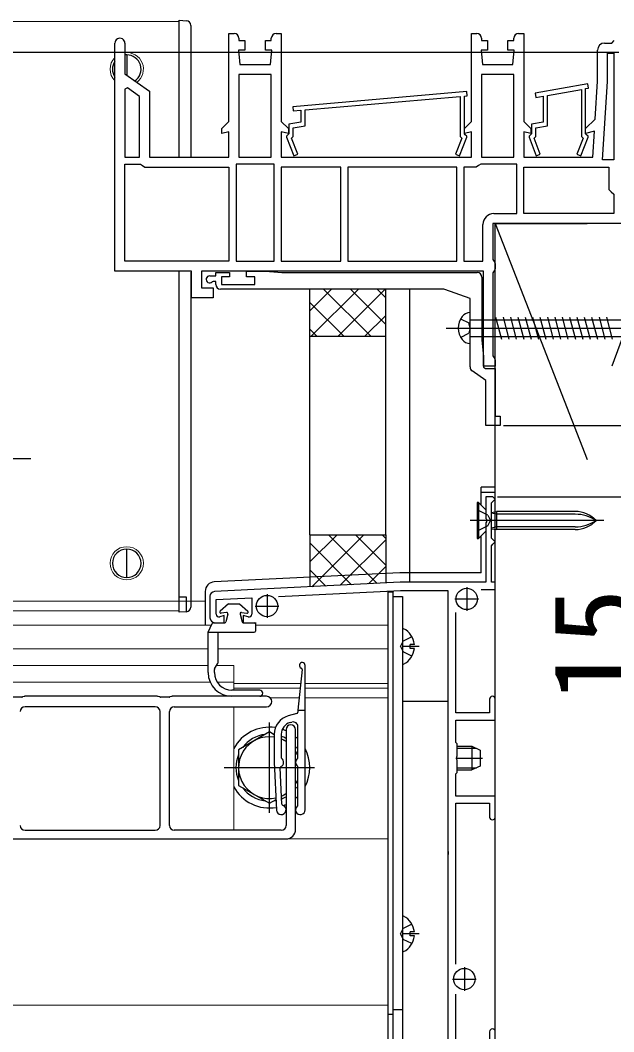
# Model space of a CAD drawing. Units: millimetres, scale not verified. Extents: x -1050 to 1050, y -1566 to 1557.
# Drawn here: x 15.1 to 139.9, y 823.2 to 1036.1 of the extents above; entities that cross this region are included whole.
import ezdxf
from ezdxf.enums import TextEntityAlignment as Align

# ---------------------------------------------------------------- set-up
doc = ezdxf.new("R2010")
doc.units = ezdxf.units.MM
doc.header["$LTSCALE"] = 8
for name, color, linetype in [('0-3_YKK_11', 7, 'Continuous'), ('0-5_YKK_13', 4, 'Continuous'), ('0-6_YKK_D', 6, 'Continuous'), ('0-8_YSS_K', 3, 'Continuous')]:
    doc.layers.add(name, color=color, linetype=linetype)
doc.layers.add('0-4_YKK_12', color=2, linetype='Continuous', lineweight=18)
doc.styles.add('ＭＳ ゴシック', font='')
doc.styles.get('ＭＳ ゴシック').set_extended_font_data('MS Gothic')

msp = doc.modelspace()

# ---------------------------------------------------------------- linework, layer by layer
at = {"layer": '0-3_YKK_11'}
for p, q in [((104.029, 979.501), (57.2, 979.501)), ((109, 916.801), (109, 911.801)), ((55, 914.85), (55, 910.301)), ((67, 915.301), (67, 910.301)), ((106.5, 914.301), (111.5, 914.301)), ((64.5, 912.801), (69.5, 912.801)), ((108.5, 836.801), (108.5, 831.801)), ((106, 834.301), (111, 834.301))]:
    msp.add_line(p, q, dxfattribs=at)
for points in [[(37.1, 1031.251), (37.1, 1024.801), (42.3, 1021.16), (42.3, 1007.301), (59, 1007.301), (59, 1012.643), (57.5, 1012.241), (57.5, 1013.301), (59, 1014.801), (59, 1033.301), (60.1, 1033.301)], [(68.9, 1033.301), (70, 1033.301), (70, 1014.801), (71.5, 1013.301), (71.5, 1012.241), (70, 1012.643), (70, 1007.301), (110, 1007.301), (110, 1012.643), (108.5, 1012.241), (108.5, 1013.301), (110, 1014.801), (110, 1033.301), (111.1, 1033.301)], [(119.9, 1033.301), (121, 1033.301), (121, 1014.801), (122.5, 1013.301), (122.5, 1012.241), (121, 1012.643), (121, 1007.301), (135.5, 1007.301), (135.84, 1012.734), (134, 1012.241), (134, 1013.301), (136, 1015.301), (136.5, 1023.301), (136.5, 1029.801)], [(112.5, 983.301), (53.2, 983.301), (53.2, 979.801), (55.7, 979.801), (55.7, 977.701), (51.1, 977.701), (51.1, 983.301), (35, 983.301), (35, 1031.251)], [(61.1, 1032.301), (61.1, 1031.801), (62.35, 1031.801), (62.35, 1029.801), (61, 1029.801), (61.3, 1026.801), (67.7, 1026.801), (68, 1029.801), (66.65, 1029.801), (66.65, 1031.801), (67.9, 1031.801), (67.9, 1032.301)], [(112.1, 1032.301), (112.1, 1031.801), (113.35, 1031.801), (113.35, 1029.801), (112, 1029.801), (112.3, 1026.801), (118.7, 1026.801), (119, 1029.801), (117.65, 1029.801), (117.65, 1031.801), (118.9, 1031.801), (118.9, 1032.301)], [(138, 1031.301), (139.5, 1031.301), (140, 1031.801)], [(114.7, 995.401), (119.5, 995.401), (119.5, 1005.801), (111.927, 1005.801), (111.468, 1005.501), (111.01, 1005.201), (108.4, 1005.201)], [(108.4, 1005.201), (108.4, 985.401), (112.4, 985.401), (112.4, 993.101)], [(142, 993.301), (114.5, 993.301), (114.5, 985.768), (114.75, 985.334), (115, 984.901), (115, 983.801), (114.75, 983.368), (114.5, 982.935), (114.5, 965.468), (114.75, 965.034), (115, 964.601), (115, 963.301), (112.5, 963.301), (112.5, 983.301)], [(54.95, 982.301), (56.2, 982.301), (56.2, 983.001), (59.1, 983.001), (59.1, 982.101), (57.4, 982.101), (57.4, 980.501), (64.4, 980.501), (64.4, 982.101), (62.7, 982.101), (62.7, 983.301), (66.7, 983.301), (70.129, 983.001), (111.2, 983.001)], [(112.2, 982.001), (112.2, 968.731), (112.5, 965.301), (112.5, 963.093), (112.917, 962.801), (115, 962.801), (115, 952.801), (116, 952.801), (116, 950.801), (113, 950.801), (113, 960.301), (110.126, 962.314)], [(56.2, 980.501), (56.2, 981.101), (55.685, 981.101), (55.475, 981.016)], [(109.7, 963.133), (109.7, 977.501), (104.371, 979.441)], [(112.059, 916.301), (115, 916.301), (115, 917.801), (114.2, 917.801), (114.2, 925.501), (114.5, 925.801), (115, 926.301), (114.5, 926.801), (114.2, 927.101), (114.2, 934.501), (114.5, 934.801), (115, 935.301), (114.5, 935.801), (113, 935.801), (113, 931.26), (113.12, 931.076), (113.12, 930.527), (113, 930.343), (113, 917.801), (95, 917.801), (55.95, 915.849)], [(69.385, 914.819), (95.042, 916.101), (105, 916.101), (105, 861.26), (105.12, 861.076), (105.12, 860.527), (105, 860.343), (105, 791.26)], [(56.3, 911.101), (56.3, 914.164), (63.8, 914.539), (63.8, 911.101)], [(113.8, 893.201), (113.8, 890.301), (106.7, 890.301), (106.7, 911.429)], [(56, 909.301), (58, 909.301), (58, 910.804), (57.072, 910.527)], [(63.052, 910.52), (62, 910.787), (62, 909.301), (64.7, 909.301)], [(115, 868.401), (115, 872.801), (106.7, 872.801), (106.7, 877.501), (107, 877.801), (107, 880.343), (106.88, 880.527), (106.88, 881.076), (107, 881.26), (107, 883.801), (106.7, 884.101), (106.7, 888.801), (115, 888.801), (115, 893.201)], [(106.7, 837.464), (106.7, 871.301), (113.8, 871.301), (113.8, 868.401)], [(113.8, 823.201), (113.8, 820.301), (106.7, 820.301), (106.7, 831.139)]]:
    msp.add_lwpolyline(points, dxfattribs=at)
for points in [[(139.9, 1029.201), (139.9, 1006.701), (137.567, 1006.701), (138.6, 1023.236), (138.6, 1029.201)], [(61.1, 1024.701), (61.1, 1007.301), (67.9, 1007.301), (67.9, 1024.701)], [(112.1, 1024.701), (112.1, 1007.301), (118.9, 1007.301), (118.9, 1024.701)], [(134.472, 1022.695), (123.372, 1020.737), (123.528, 1019.851), (125.1, 1020.128), (125.1, 1014.642), (122.6, 1014.201), (122.6, 1012.201), (122.4, 1012.001), (122.1, 1011.701), (122.1, 1011.501), (123.631, 1007.588), (124.469, 1007.915), (123.145, 1011.301), (123.5, 1011.657), (123.5, 1013.446), (126, 1013.887), (126, 1020.287), (133.1, 1021.539), (133.1, 1011.657), (133.455, 1011.301), (132.131, 1007.915), (132.969, 1007.588), (134.5, 1011.501), (134.5, 1011.701), (134.2, 1012.001), (134, 1012.201), (134, 1021.698), (134.628, 1021.808)], [(37.1, 1021.581), (37.1, 1007.301), (40.2, 1007.301), (40.2, 1020.067), (37.638, 1021.861)], [(109.011, 1021.1), (72.411, 1017.898), (72.489, 1017.001), (74.1, 1017.142), (74.1, 1014.642), (71.6, 1014.201), (71.6, 1012.201), (71.4, 1012.001), (71.1, 1011.701), (71.1, 1011.501), (72.631, 1007.588), (73.469, 1007.915), (72.145, 1011.301), (72.5, 1011.657), (72.5, 1013.446), (75, 1013.887), (75, 1017.221), (107.6, 1020.073), (107.6, 1011.657), (107.955, 1011.301), (106.631, 1007.915), (107.469, 1007.588), (109, 1011.501), (109, 1011.701), (108.7, 1012.001), (108.5, 1012.201), (108.5, 1020.152), (109.089, 1020.203)], [(59, 985.401), (37.1, 985.401), (37.1, 1005.801), (40.373, 1005.801), (40.832, 1005.501), (41.29, 1005.201), (59, 1005.201)], [(60.5, 1005.801), (60.5, 985.401), (68.5, 985.401), (68.5, 1005.801)], [(70, 1005.201), (70, 985.401), (82.5, 985.401), (82.5, 1005.201)], [(106.9, 1005.201), (84, 1005.201), (84, 985.401), (106.9, 985.401)], [(139.9, 995.401), (121, 995.401), (121, 1005.201), (138.9, 1005.201), (138.9, 1000.501), (139.4, 1000.001), (139.9, 999.501)]]:
    msp.add_lwpolyline(points, close=True, dxfattribs=at)
for centre, radius, start, end in [((60.1, 1032.301), 1, 0.00001, 89.99999), ((68.9, 1032.301), 1, 90.00001, 179.99999), ((111.1, 1032.301), 1, 0.00001, 89.99999), ((119.9, 1032.301), 1, 90.00001, 179.99999), ((36.05, 1031.251), 1.05, 359.99999, 180.00001), ((138, 1029.801), 1.5, 90.00001, 179.99999), ((114.7, 993.101), 2.3, 90.00001, 179.99999), ((54.95, 981.551), 0.75, 90.00002, 314.41533), ((111.2, 982.001), 1, 0.00001, 89.99999), ((57.2, 980.501), 1, 180.00001, 269.99999), ((104.029, 978.501), 1, 70.00005, 90.00006), ((110.7, 963.133), 1, 180.00003, 235.00002), ((56, 914.85), 1, 92.86241, 180), ((56, 910.301), 1, 180.00001, 269.99999), ((56.9, 911.101), 0.6, 179.99999, 286.64594), ((63.2, 911.101), 0.6, 255.7557, 359.99999), ((114.4, 893.201), 0.6, 90.00001, 179.99999), ((114.4, 893.201), 0.6, 0.00001, 89.99999), ((114.4, 868.401), 0.6, 180.00001, 269.99999), ((114.4, 868.401), 0.6, 270.00001, 359.99999), ((114.4, 823.201), 0.6, 90.00001, 179.99999), ((114.4, 823.201), 0.6, 0.00001, 89.99999)]:
    msp.add_arc(centre, radius, start, end, dxfattribs=at)
at = {"layer": '0-4_YKK_12'}
for p, q in [((48.5, 1035.8), (10.5, 1035.8)), ((48.5, 1035.8), (48.5, 1007.301)), ((48.5, 983.301), (48.5, 911.8)), ((54, 913.8), (-714.944, 913.8)), ((48.5, 911.8), (10.5, 911.8)), ((-330.367, 908.801), (55.317, 908.801)), ((64.55, 908.801), (92.5, 908.801)), ((92.5, 743.801), (92.5, 908.801)), ((92.5, 907.301), (92.5, 828.801)), ((-330.061, 903.801), (54.617, 903.801)), ((56.617, 903.801), (92.5, 903.801)), ((54.617, 900.301), (-285.122, 900.301)), ((60, 900.301), (56.38, 900.301)), ((60, 895.101), (60, 900.301)), ((55.035, 896.801), (-300, 896.801)), ((60, 896.801), (56.505, 896.801)), ((60, 896.501), (74.071, 896.501)), ((75, 896.501), (92.5, 896.501)), ((60, 895.528), (73.972, 895.528)), ((75, 895.528), (92.5, 895.528)), ((67.655, 893.501), (73.764, 893.501)), ((75, 893.501), (92.5, 893.501)), ((60, 865.601), (60, 891.601)), ((-376, 863.801), (92.5, 863.801)), ((-376, 828.801), (92.5, 828.801))]:
    msp.add_line(p, q, dxfattribs=at)
msp.add_circle((37.5, 921.8), 3.5, dxfattribs=at)
for start, end in [(307.58737, 96.56243), (135.58469, 224.41531)]:
    msp.add_arc((37.5, 1025.8), 3.5, start, end, dxfattribs=at)
at = {"layer": '0-5_YKK_13'}
for p, q in [((48.5, 1007.301), (48.5, 1034.802)), ((51, 1035.006), (51, 1034.707)), ((51, 1034.707), (51, 1007.301)), ((37.5, 1028.8), (37.5, 1024.521)), ((153.396, 1001.36), (139.53, 963.264)), ((48.5, 912.798), (48.5, 983.301)), ((51, 983.101), (51, 912.893)), ((107.707, 973.251), (109.428, 972.394)), ((109.7, 968.051), (109.7, 974.551)), ((109.7, 973.051), (145.475, 973.051)), ((115.079, 973.601), (116.312, 969.001)), ((116.632, 973.601), (117.864, 969.001)), ((118.185, 973.601), (119.417, 969.001)), ((119.738, 973.601), (120.97, 969.001)), ((121.291, 973.601), (122.523, 969.001)), ((122.844, 973.601), (124.076, 969.001)), ((124.396, 973.601), (125.629, 969.001)), ((125.949, 973.601), (127.182, 969.001)), ((127.502, 973.601), (128.735, 969.001)), ((129.055, 973.601), (130.288, 969.001)), ((130.608, 973.601), (131.841, 969.001)), ((132.161, 973.601), (133.394, 969.001)), ((133.714, 973.601), (134.947, 969.001)), ((135.267, 973.601), (136.499, 969.001)), ((136.82, 973.601), (138.052, 969.001)), ((138.373, 973.601), (139.605, 969.001)), ((104.7, 971.301), (152.2, 971.301)), ((109.7, 971.301), (109.428, 972.394)), ((109.7, 971.301), (109.428, 970.209)), ((107.707, 969.351), (109.428, 970.209)), ((109.7, 969.551), (145.475, 969.551)), ((17.3, 943.801), (-3.2, 943.801)), ((112, 936.801), (112, 937.801)), ((115, 937.801), (112, 937.801)), ((112, 936.801), (115, 936.801)), ((112, 934.051), (112, 936.801)), ((115, 936.801), (115, 937.801)), ((113.416, 931.946), (111.2, 933.051)), ((113, 933.051), (111.45, 934.601)), ((111.45, 934.601), (111.45, 927.001)), ((114.2, 932.515), (115.238, 932.701)), ((131.819, 932.701), (115.238, 932.701)), ((115.238, 932.701), (115.238, 928.901)), ((137.798, 930.801), (109.69, 930.801)), ((113.416, 931.946), (114.025, 930.801)), ((113.416, 929.656), (114.025, 930.801)), ((115.238, 932.126), (114.2, 932.38)), ((131.819, 932.126), (115.238, 932.126)), ((113.416, 929.656), (111.2, 928.551)), ((113, 928.551), (111.45, 927.001)), ((115.238, 929.476), (114.2, 929.223)), ((114.2, 929.088), (115.238, 928.901)), ((131.819, 929.476), (115.238, 929.476)), ((131.819, 928.901), (115.238, 928.901)), ((111.2, 927.001), (111.45, 927.001)), ((112, 919.826), (112, 927.551)), ((37.5, 918.8), (37.5, 924.8)), ((94.927, 919.799), (55.854, 917.893)), ((112, 919.801), (95.024, 919.801)), ((54, 915.921), (54, 914.897)), ((93.5, 742.801), (93.5, 915.801)), ((54, 914.897), (54, 908.801)), ((93.5, 742.801), (93.5, 914.801)), ((93.5, 914.801), (95.5, 914.801)), ((95.5, 914.801), (95.5, 742.801)), ((48.5, 911.5), (48.5, 912.798)), ((50.061, 911.595), (48.5, 911.5)), ((51, 912.893), (51, 912.594)), ((58.9, 913.301), (57.134, 911.739)), ((58.9, 913.301), (57.134, 911.739)), ((58.455, 911.445), (57.331, 911.303)), ((58.9, 913.301), (61.2, 913.301)), ((61.2, 913.301), (62.966, 911.739)), ((61.645, 911.445), (62.769, 911.303)), ((54.617, 907.301), (55.483, 909.157)), ((55.709, 909.301), (58.109, 909.301)), ((58.782, 911.069), (58.35, 909.486)), ((61.318, 911.069), (61.75, 909.486)), ((61.991, 909.301), (64.3, 909.301)), ((54.617, 898.801), (54.617, 907.301)), ((56.617, 907.301), (56.617, 900.794)), ((61.789, 907.301), (64.3, 907.301)), ((64.55, 909.051), (64.55, 907.551)), ((95.5, 907.897), (95.5, 900.706)), ((95.042, 904.301), (95.651, 905.446)), ((97.466, 906.351), (95.651, 905.446)), ((95.042, 904.301), (95.651, 903.156)), ((99, 904.301), (95.5, 904.301)), ((97.466, 902.251), (95.651, 903.156)), ((97.978, 904.726), (97.1, 904.726)), ((55.958, 899.57), (56.577, 900.644)), ((55.917, 898.801), (55.917, 899.42)), ((74.372, 899.447), (73.5, 890.916)), ((75, 869.916), (75, 900.316)), ((65.461, 895.101), (59.617, 895.101)), ((15.427, 893.651), (13.573, 893.651)), ((15.93, 893.78), (15.57, 893.673)), ((43.927, 893.801), (16.073, 893.801)), ((44.43, 893.673), (44.07, 893.78)), ((46.427, 893.651), (44.573, 893.651)), ((46.93, 893.78), (46.57, 893.673)), ((66.9, 893.801), (47.073, 893.801)), ((65.461, 893.801), (59.617, 893.801)), ((43.5, 891.601), (16.1, 891.601)), ((44.5, 866.601), (44.5, 890.601)), ((46.5, 866.601), (46.5, 890.601)), ((47.5, 891.601), (66.9, 891.601)), ((73.278, 890.156), (71.465, 889.67)), ((73.5, 890.916), (75, 890.916)), ((73.5, 890.916), (73.5, 890.446)), ((67.5, 869.301), (67.5, 888.301)), ((71.853, 888.261), (72.241, 888.365)), ((68.5, 885.73), (67.5, 886.307)), ((68.5, 885.807), (68.5, 879.916)), ((70, 885.846), (70, 880.89)), ((71, 886.801), (71, 866.601)), ((73, 865.801), (73, 886.801)), ((73.5, 880.89), (73.5, 887.399)), ((70.75, 884.431), (70, 884.864)), ((73.5, 882.843), (73, 883.132)), ((107, 883.301), (110.1, 883.301)), ((107, 882.868), (111.02, 882.868)), ((110.1, 883.301), (111.8, 882.501)), ((110.1, 883.301), (110.1, 878.301)), ((111.8, 882.501), (111.8, 879.101)), ((68.5, 879.916), (69.001, 869.866)), ((106.7, 880.801), (112.3, 880.801)), ((58, 878.801), (77, 878.801)), ((70.14, 871.124), (69.761, 878.728)), ((73.5, 870.89), (73.5, 878.941)), ((107, 878.734), (111.02, 878.734)), ((107, 878.301), (110.1, 878.301)), ((111.8, 879.101), (110.1, 878.301)), ((70.058, 872.773), (70.75, 873.172)), ((73, 874.471), (73.5, 874.76)), ((16.1, 865.601), (43.5, 865.601)), ((70, 865.601), (47.5, 865.601)), ((-125.5, 863.801), (71, 863.801)), ((95.5, 847.397), (95.5, 840.206)), ((97.466, 845.851), (95.651, 844.946)), ((95.042, 843.801), (95.651, 844.946)), ((95.042, 843.801), (95.651, 842.656)), ((99, 843.801), (95.5, 843.801)), ((97.978, 844.226), (97.1, 844.226)), ((97.466, 841.751), (95.651, 842.656)), ((93.5, 826.801), (92.5, 826.801)), ((95.5, 827.801), (93.5, 827.801))]:
    msp.add_line(p, q, dxfattribs=at)
for points in [[(48.5, 1034.802), (48.5, 1036.1), (50.061, 1036.005)], [(55, 728.801), (115, 728.801), (115, 936.801)], [(111.45, 934.601), (111.2, 934.601), (111.2, 927.001)], [(92.5, 742.801), (92.5, 915.801), (93.5, 915.801)], [(48.5, 914.748), (50, 914.748), (50, 911.592)], [(54.617, 907.301), (56.824, 907.301), (61.789, 907.301)], [(97.978, 903.876), (97.1, 903.876), (97.1, 904.726)], [(95.5, 892.801), (105, 892.801), (105, 772.801)], [(67.5, 886.307), (61, 882.554), (61, 875.049), (67.5, 871.296), (68.89, 872.098)], [(97.978, 843.376), (97.1, 843.376), (97.1, 844.226)]]:
    msp.add_lwpolyline(points, dxfattribs=at)
for centre in [(109, 914.301), (67, 912.801), (108.5, 834.301)]:
    msp.add_circle(centre, 2.25, dxfattribs=at)
for centre, radius, start, end in [((50, 1035.006), 1, 0, 86.5), ((37.5, 1025.8), 3, 90, 97.66226), ((37.5, 1025.8), 3, 304.56611, 90), ((37.5, 1025.8), 3, 146.44269, 180), ((37.5, 1025.8), 3, 180, 213.55731), ((111.2, 971.301), 4, 142.75083, 217.24917), ((109.687, 972.452), 2.1, 89.66112, 142.75083), ((109.687, 970.151), 2.1, 217.24917, 270.33888), ((131.819, 926.701), 6, 43.10467, 90), ((131.819, 924.222), 7.904, 56.3423, 90), ((131.819, 934.901), 6, 270, 316.89533), ((131.819, 937.38), 7.904, 270, 303.6577), ((37.5, 921.8), 3, 90, 180), ((37.5, 921.8), 3, 270, 90), ((37.5, 921.8), 3, 180, 270), ((95.024, 917.801), 2, 90, 92.7927), ((56, 915.897), 2, 92.7927, 180), ((50, 912.594), 1, 273.5, 0), ((57.3, 911.551), 0.25, 131.51167, 277.19497), ((58.493, 911.148), 0.3, 344.74763, 97.19497), ((61.607, 911.148), 0.3, 82.80503, 195.25237), ((62.8, 911.551), 0.25, 262.80503, 48.48833), ((55.709, 909.051), 0.25, 90, 155), ((58.109, 909.551), 0.25, 270, 344.74763), ((61.991, 909.551), 0.25, 195.25237, 270), ((64.3, 909.051), 0.25, 0, 90), ((64.3, 907.551), 0.25, 270, 0), ((95.654, 907.897), 0.154, 62.71904, 180), ((93.8, 904.301), 4.2, 5.80773, 62.71904), ((93.8, 904.301), 4.2, 297.28096, 354.19227), ((56.317, 900.794), 0.3, 330, 0), ((74.4, 900.316), 0.6, 0, 248.76355), ((95.654, 900.706), 0.154, 180, 297.28096), ((59.617, 898.801), 5, 180, 270), ((56.217, 899.42), 0.3, 150, 180), ((59.617, 898.801), 3.7, 180, 270), ((74.074, 899.477), 0.3, 354.16057, 68.76355), ((65.461, 894.451), 0.65, 270, 90), ((15.427, 894.151), 0.5, 270, 286.69924), ((16.073, 893.301), 0.5, 90, 106.69924), ((43.927, 893.301), 0.5, 73.30076, 90), ((44.573, 894.151), 0.5, 253.30076, 270), ((46.427, 894.151), 0.5, 270, 286.69924), ((47.073, 893.301), 0.5, 90, 106.69924), ((66.9, 892.701), 1.1, 270, 90), ((16.1, 890.601), 1, 90, 180), ((43.5, 890.601), 1, 0, 90), ((47.5, 890.601), 1, 90, 180), ((73.2, 890.446), 0.3, 285.00061, 0), ((72.5, 885.807), 4, 105.00061, 180), ((72.5, 885.846), 2.5, 104.9981, 180), ((72, 886.801), 1, 0, 180), ((72.5, 887.399), 1, 0, 105), ((67.5, 878.801), 8.5, 81.51814, 151.92751), ((67.5, 878.801), 7.05, 97.21814, 142.78186), ((67.5, 878.801), 7.05, 81.84564, 82.78186), ((67.5, 878.801), 8.5, 65.68426, 71.38473), ((67.5, 878.801), 6.5, 81.15033, 282.1895), ((67.5, 878.801), 7.05, 60.23433, 69.23067), ((67.5, 878.801), 6.5, 57.42103, 67.38037), ((67.5, 878.801), 8.5, 45.09913, 49.67978), ((67.5, 878.801), 7.05, 157.21814, 202.78186), ((67.5, 878.801), 7.05, 37.21814, 38.72644), ((67.5, 878.801), 6.5, 22.61986, 32.20423), ((67.5, 878.801), 8.5, 331.92717, 28.07283), ((69.5, 879.916), 1, 295.53345, 54.31467), ((70.2, 880.89), 0.2, 180, 234.31467), ((74, 879.916), 1, 125.68533, 234.31467), ((73.3, 880.89), 0.2, 305.68533, 0), ((70.06, 878.743), 0.3, 115.53345, 182.85544), ((73.3, 878.941), 0.2, 0, 54.31467), ((67.5, 878.801), 6.5, 327.79577, 337.38014), ((67.5, 878.801), 8.5, 208.07249, 279.98007), ((67.5, 878.801), 7.05, 217.21814, 262.78186), ((67.5, 878.801), 6.5, 293.14751, 302.57897), ((67.5, 878.801), 7.05, 321.27356, 322.78186), ((67.5, 878.801), 7.05, 277.21814, 281.45555), ((70, 869.916), 1, 182.85544, 70.23557), ((67.5, 878.801), 7.05, 291.50325, 299.76567), ((70.44, 871.139), 0.3, 182.85544, 250.23557), ((67.5, 878.801), 8.5, 290.13, 294.31574), ((67.5, 878.801), 8.5, 310.32022, 314.90087), ((73.3, 870.89), 0.2, 305.68533, 0), ((74, 869.916), 1, 125.68533, 0), ((16.1, 866.601), 1, 180, 270), ((43.5, 866.601), 1, 270, 0), ((47.5, 866.601), 1, 180, 270), ((70, 866.601), 1, 270, 0), ((71, 865.801), 2, 270, 0), ((95.654, 847.397), 0.154, 62.71904, 180), ((93.8, 843.801), 4.2, 5.80773, 62.71904), ((93.8, 843.801), 4.2, 297.28096, 354.19227), ((95.654, 840.206), 0.154, 180, 297.28096)]:
    msp.add_arc(centre, radius, start, end, dxfattribs=at)
at = {"layer": '0-6_YKK_D'}
for p, q in [((141, 1029.301), (-54.5, 1029.301)), ((116.7, 950.801), (156, 950.801)), ((115.5, 935.801), (156, 935.801))]:
    msp.add_line(p, q, dxfattribs=at)
at = {"layer": '0-8_YSS_K'}
for p, q in [((115, 993.301), (134.319, 993.301)), ((115, 993.301), (134.319, 943.625)), ((115, 593.472), (115, 993.301)), ((76, 974.957), (80.544, 979.501)), ((76.201, 969.501), (86.201, 979.501)), ((88.876, 969.501), (78.876, 979.501)), ((81.858, 969.501), (91.858, 979.501)), ((92, 972.034), (84.532, 979.501)), ((92, 977.691), (90.189, 979.501)), ((92, 969.501), (92, 979.501)), ((97, 917.801), (97, 979.501)), ((83.219, 969.501), (76, 976.72)), ((87.515, 969.501), (92, 973.987)), ((77.562, 969.501), (76, 971.063)), ((76, 927.801), (76, 969.501)), ((92, 927.801), (92, 969.501)), ((76, 927.801), (76, 916.851)), ((76, 927.743), (76.058, 927.801)), ((76, 922.086), (81.715, 927.801)), ((76.444, 916.874), (87.372, 927.801)), ((90.171, 917.56), (79.93, 927.801)), ((82.399, 917.171), (92, 926.772)), ((92, 921.388), (85.587, 927.801)), ((92, 927.045), (91.243, 927.801)), ((84.784, 917.291), (76, 926.074)), ((79.396, 917.021), (76, 920.417)), ((88.354, 917.469), (92, 921.116))]:
    msp.add_line(p, q, dxfattribs=at)
for points in [[(134.319, 723.301), (115, 723.301), (115, 993.301)], [(92, 969.501), (76, 969.501), (76, 979.501)], [(76, 927.801), (92, 927.801), (92, 917.651)]]:
    msp.add_lwpolyline(points, dxfattribs=at)

# ---------------------------------------------------------------- texts
at = {"layer": '0-6_YKK_D', "style": 'ＭＳ ゴシック'}
msp.add_text('15', height=17.6, rotation=90, dxfattribs=at).set_placement((150, 892.565), align=Align.BOTTOM_LEFT)

doc.saveas('drawing.dxf')
